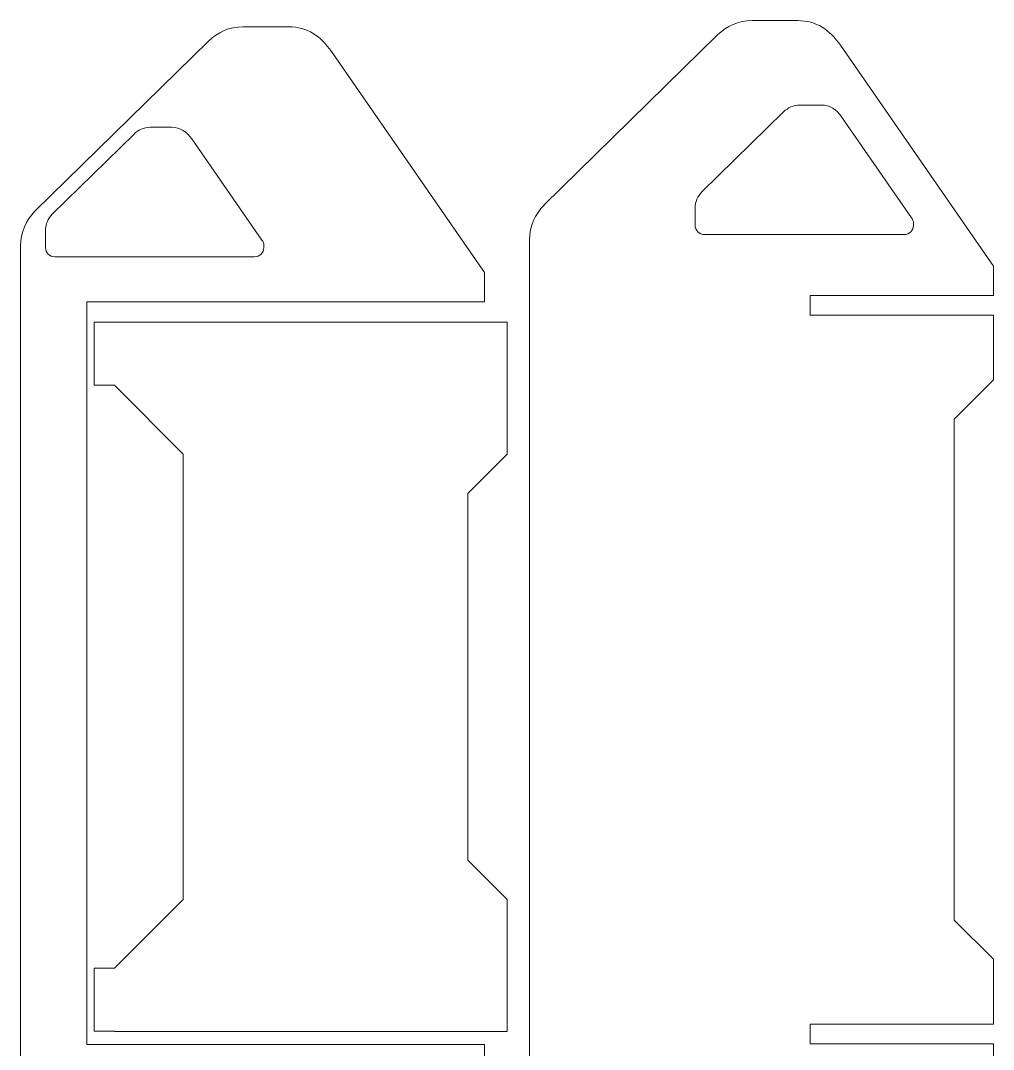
# Model space of a CAD drawing. Header units: inches. Extents: x -110 to 115, y -49 to 49.
# Drawn here: x 12.7 to 62.6, y -3.6 to 49.1 of the extents above; entities that cross this region are included whole.
import ezdxf

# ---------------------------------------------------------------- set-up
doc = ezdxf.new("R2010")
doc.units = ezdxf.units.IN
doc.header["$MEASUREMENT"] = 0
doc.layers.add('Livello 1', color=7, linetype='Continuous')

# ---------------------------------------------------------------- blocks, each defined once
blk = doc.blocks.new('block 3')
at = {"layer": 'Livello 1', "color": 250, "lineweight": 9}
blk.add_open_spline([(54.724, -16.101), (54.724, -16.101), (54.725, -16.101), (54.725, -16.101), (54.725, -16.101), (54.725, -16.101), (54.725, -16.101), (54.725, -16.101), (54.725, -16.101), (54.725, -16.101), (54.725, -16.101), (54.725, -16.101), (54.725, -16.101), (54.725, -16.101), (62.563, -4.789), (62.563, -4.789), (62.563, -4.789), (62.563, -4.789), (62.563, -4.789), (62.563, -4.789), (62.563, -4.789), (62.563, -4.789), (62.563, -4.789), (62.563, -4.789), (62.563, -4.789), (62.563, -4.789), (62.563, -3.285), (62.563, -3.285), (62.563, -3.285), (62.563, -3.285), (62.563, -3.285), (62.563, -3.285), (62.563, -3.285), (62.563, -3.285), (62.563, -3.285), (62.563, -3.285), (62.563, -3.285), (62.563, -3.285), (53.18, -3.285), (53.18, -3.285), (53.18, -3.285), (53.18, -3.285), (53.18, -3.285), (53.18, -3.285), (53.18, -3.285), (53.18, -3.285), (53.18, -3.285), (53.18, -3.285), (53.18, -3.285), (53.18, -3.285), (53.18, -2.284), (53.18, -2.284), (53.18, -2.284), (53.18, -2.284), (53.18, -2.284), (53.18, -2.284), (53.18, -2.284), (53.18, -2.284), (53.18, -2.284), (53.18, -2.284), (53.18, -2.284), (53.18, -2.284), (62.563, -2.284), (62.563, -2.284), (62.563, -2.284), (62.563, -2.284), (62.563, -2.284), (62.563, -2.284), (62.563, -2.284), (62.563, -2.284), (62.563, -2.284), (62.563, -2.284), (62.563, -2.284), (62.563, -2.284), (62.563, 1.038), (62.563, 1.038), (62.563, 1.038), (62.563, 1.038), (62.563, 1.038), (62.563, 1.038), (62.563, 1.038), (62.563, 1.038), (62.563, 1.038), (62.563, 1.038), (62.563, 1.038), (62.563, 1.038), (60.559, 3.043), (60.559, 3.043), (60.559, 3.043), (60.559, 3.043), (60.559, 3.043), (60.559, 3.043), (60.559, 3.043), (60.559, 3.043), (60.559, 3.043), (60.559, 3.043), (60.559, 3.043), (60.559, 3.043), (60.557, 3.038), (60.557, 3.038), (60.557, 3.038), (60.557, 3.038), (60.557, 3.038), (60.557, 3.038), (60.557, 3.038), (60.557, 3.038), (60.557, 3.038), (60.557, 3.038), (60.557, 3.038), (60.557, 3.038), (60.557, 28.702), (60.557, 28.702), (60.557, 28.702), (60.557, 28.702), (60.557, 28.702), (60.557, 28.702), (60.557, 28.702), (60.557, 28.702), (60.557, 28.702), (60.557, 28.702), (60.557, 28.702), (60.557, 28.702), (60.559, 28.697), (60.559, 28.697), (60.559, 28.697), (60.559, 28.697), (60.559, 28.697), (60.559, 28.697), (60.559, 28.697), (60.559, 28.697), (60.559, 28.697), (60.559, 28.697), (60.559, 28.697), (60.559, 28.697), (62.563, 30.702), (62.563, 30.702), (62.563, 30.702), (62.563, 30.702), (62.563, 30.702), (62.563, 30.702), (62.563, 30.702), (62.563, 30.702), (62.563, 30.702), (62.563, 30.702), (62.563, 30.702), (62.563, 30.702), (62.563, 34.014), (62.563, 34.014), (62.563, 34.014), (62.563, 34.014), (62.563, 34.014), (62.563, 34.014), (62.563, 34.014), (62.563, 34.014), (62.563, 34.014), (62.563, 34.014), (62.563, 34.014), (62.563, 34.014), (53.18, 34.014), (53.18, 34.014), (53.18, 34.014), (53.18, 34.014), (53.18, 34.014), (53.18, 34.014), (53.18, 34.014), (53.18, 34.014), (53.18, 34.014), (53.18, 34.014), (53.18, 34.014), (53.18, 34.014), (53.18, 35.015), (53.18, 35.015), (53.18, 35.015), (53.18, 35.015), (53.18, 35.015), (53.18, 35.015), (53.18, 35.015), (53.18, 35.015), (53.18, 35.015), (53.18, 35.015), (53.18, 35.015), (53.18, 35.015), (62.563, 35.015), (62.563, 35.015), (62.563, 35.015), (62.563, 35.015), (62.563, 35.015), (62.563, 35.015), (62.563, 35.015), (62.563, 35.015), (62.563, 35.015), (62.563, 35.015), (62.563, 35.015), (62.563, 35.015), (62.563, 36.519), (62.563, 36.519), (62.563, 36.519), (62.563, 36.519), (62.563, 36.519), (62.563, 36.519), (62.563, 36.519), (62.563, 36.519), (62.563, 36.519), (62.563, 36.519), (62.563, 36.519), (62.563, 36.519), (54.725, 47.831), (54.725, 47.831), (54.725, 47.831), (54.725, 47.831), (54.725, 47.831), (54.725, 47.831), (54.725, 47.831), (54.725, 47.831), (54.725, 47.831), (54.725, 47.831), (54.725, 47.831), (54.725, 47.831), (54.724, 47.83), (54.724, 47.83), (54.724, 47.83), (54.724, 47.83), (54.724, 47.83), (54.724, 47.83), (54.724, 47.83), (54.724, 47.83), (54.724, 47.83), (54.724, 47.83), (54.724, 47.83), (54.191, 48.619), (53.481, 49.096), (52.55, 49.096), (52.55, 49.096), (52.55, 49.096), (52.55, 49.096), (52.55, 49.096), (52.55, 49.096), (52.55, 49.096), (52.55, 49.096), (52.55, 49.096), (52.55, 49.096), (52.55, 49.096), (50.203, 49.096), (50.203, 49.096), (50.203, 49.096), (50.203, 49.096), (50.203, 49.096), (50.203, 49.096), (50.203, 49.096), (50.203, 49.096), (50.203, 49.096), (50.203, 49.096), (50.203, 49.096), (49.513, 49.096), (48.888, 48.816), (48.436, 48.364), (48.436, 48.364), (48.436, 48.364), (48.436, 48.364), (48.436, 48.364), (48.436, 48.364), (48.436, 48.364), (48.436, 48.364), (48.436, 48.364), (48.436, 48.364), (48.436, 48.364), (39.542, 39.651), (39.542, 39.651), (39.542, 39.651), (39.542, 39.651), (39.542, 39.651), (39.542, 39.651), (39.542, 39.651), (39.542, 39.651), (39.542, 39.651), (39.542, 39.651), (39.542, 39.651), (39.542, 39.651), (39.545, 39.649), (39.545, 39.649), (39.545, 39.649), (39.545, 39.649), (39.545, 39.649), (39.545, 39.649), (39.545, 39.649), (39.545, 39.649), (39.545, 39.649), (39.545, 39.649), (39.545, 39.649), (39.089, 39.196), (38.806, 38.569), (38.806, 37.876), (38.806, 37.876), (38.806, 37.876), (38.806, 37.876), (38.806, 37.876), (38.806, 37.876), (38.806, 37.876), (38.806, 37.876), (38.806, 37.876), (38.806, 37.876), (38.806, 37.876), (38.806, 36.519), (38.806, 36.519), (38.806, 36.519), (38.806, 36.519), (38.806, 36.519), (38.806, 36.519), (38.806, 36.519), (38.806, 36.519), (38.806, 36.519), (38.806, 36.519), (38.806, 36.519), (38.806, 36.519), (38.806, -4.789), (38.806, -4.789), (38.806, -4.789), (38.806, -4.789), (38.806, -4.789), (38.806, -4.789), (38.806, -4.789), (38.806, -4.789), (38.806, -4.789), (38.806, -4.789), (38.806, -4.789), (38.806, -4.789), (38.806, -6.146), (38.806, -6.146), (38.806, -6.146), (38.806, -6.146), (38.806, -6.146), (38.806, -6.146), (38.806, -6.146), (38.806, -6.146), (38.806, -6.146), (38.806, -6.146), (38.806, -6.146), (38.806, -6.839), (39.089, -7.467), (39.545, -7.92), (39.545, -7.92), (39.545, -7.92), (39.545, -7.92), (39.545, -7.92), (39.545, -7.92), (39.545, -7.92), (39.545, -7.92), (39.545, -7.92), (39.545, -7.92), (39.545, -7.92), (39.542, -7.922), (39.542, -7.922), (39.542, -7.922), (39.542, -7.922), (39.542, -7.922), (39.542, -7.922), (39.542, -7.922), (39.542, -7.922), (39.542, -7.922), (39.542, -7.922), (39.542, -7.922), (39.542, -7.922), (48.436, -16.634), (48.436, -16.634), (48.436, -16.634), (48.436, -16.634), (48.436, -16.634), (48.436, -16.634), (48.436, -16.634), (48.436, -16.634), (48.436, -16.634), (48.436, -16.634), (48.436, -16.634), (48.888, -17.087), (49.513, -17.367), (50.203, -17.367), (50.203, -17.367), (50.203, -17.367), (50.203, -17.367), (50.203, -17.367), (50.203, -17.367), (50.203, -17.367), (50.203, -17.367), (50.203, -17.367), (50.203, -17.367), (50.203, -17.367), (52.55, -17.367), (52.55, -17.367), (52.55, -17.367), (52.55, -17.367), (52.55, -17.367), (52.55, -17.367), (52.55, -17.367), (52.55, -17.367), (52.55, -17.367), (52.55, -17.367), (52.55, -17.367), (53.481, -17.367), (54.191, -16.889), (54.724, -16.101)], degree=3, knots=[0, 0, 0, 0, 1, 1, 1, 2, 2, 2, 3, 3, 3, 4, 4, 4, 5, 5, 5, 6, 6, 6, 7, 7, 7, 8, 8, 8, 9, 9, 9, 10, 10, 10, 11, 11, 11, 12, 12, 12, 13, 13, 13, 14, 14, 14, 15, 15, 15, 16, 16, 16, 17, 17, 17, 18, 18, 18, 19, 19, 19, 20, 20, 20, 21, 21, 21, 22, 22, 22, 23, 23, 23, 24, 24, 24, 25, 25, 25, 26, 26, 26, 27, 27, 27, 28, 28, 28, 29, 29, 29, 30, 30, 30, 31, 31, 31, 32, 32, 32, 33, 33, 33, 34, 34, 34, 35, 35, 35, 36, 36, 36, 37, 37, 37, 38, 38, 38, 39, 39, 39, 40, 40, 40, 41, 41, 41, 42, 42, 42, 43, 43, 43, 44, 44, 44, 45, 45, 45, 46, 46, 46, 47, 47, 47, 48, 48, 48, 49, 49, 49, 50, 50, 50, 51, 51, 51, 52, 52, 52, 53, 53, 53, 54, 54, 54, 55, 55, 55, 56, 56, 56, 57, 57, 57, 58, 58, 58, 59, 59, 59, 60, 60, 60, 61, 61, 61, 62, 62, 62, 63, 63, 63, 64, 64, 64, 65, 65, 65, 66, 66, 66, 67, 67, 67, 68, 68, 68, 69, 69, 69, 70, 70, 70, 71, 71, 71, 72, 72, 72, 73, 73, 73, 74, 74, 74, 75, 75, 75, 76, 76, 76, 77, 77, 77, 78, 78, 78, 79, 79, 79, 80, 80, 80, 81, 81, 81, 82, 82, 82, 83, 83, 83, 84, 84, 84, 85, 85, 85, 86, 86, 86, 87, 87, 87, 88, 88, 88, 89, 89, 89, 90, 90, 90, 91, 91, 91, 92, 92, 92, 93, 93, 93, 94, 94, 94, 95, 95, 95, 96, 96, 96, 97, 97, 97, 98, 98, 98, 99, 99, 99, 100, 100, 100, 101, 101, 101, 102, 102, 102, 103, 103, 103, 104, 104, 104, 105, 105, 105, 106, 106, 106, 107, 107, 107, 108, 108, 108, 109, 109, 109, 110, 110, 110, 111, 111, 111, 112, 112, 112, 113, 113, 113, 114, 114, 114, 115, 115, 115, 116, 116, 116, 117, 117, 117, 118, 118, 118, 119, 119, 119, 120, 120, 120, 121, 121, 121, 122, 122, 122, 123, 123, 123, 124, 124, 124, 125, 125, 125, 126, 126, 126, 127, 127, 127, 128, 128, 128, 129, 129, 129, 130, 130, 130, 131, 131, 131, 132, 132, 132, 133, 133, 133, 133], dxfattribs=at)
blk = doc.blocks.new('block 2')
at = {"layer": 'Livello 1'}
blk.add_blockref('block 3', (0, 0), dxfattribs=at)
blk = doc.blocks.new('block 5')
at = {"layer": 'Livello 1', "color": 250, "lineweight": 9}
blk.add_open_spline([(47.755, 38.141), (47.495, 38.141), (47.284, 38.352), (47.284, 38.612), (47.284, 38.612), (47.284, 38.612), (47.284, 38.612), (47.284, 38.612), (47.284, 38.612), (47.284, 38.612), (47.284, 38.612), (47.284, 38.612), (47.284, 38.612), (47.284, 38.612), (47.284, 39.488), (47.284, 39.488), (47.284, 39.488), (47.284, 39.488), (47.284, 39.488), (47.284, 39.488), (47.284, 39.488), (47.284, 39.488), (47.284, 39.488), (47.284, 39.488), (47.284, 39.488), (47.284, 39.814), (47.417, 40.11), (47.632, 40.323), (47.632, 40.323), (47.632, 40.323), (47.632, 40.323), (47.632, 40.323), (47.632, 40.323), (47.632, 40.323), (47.632, 40.323), (47.632, 40.323), (47.632, 40.323), (47.632, 40.323), (47.631, 40.324), (47.631, 40.324), (47.631, 40.324), (47.631, 40.324), (47.631, 40.324), (47.631, 40.324), (47.631, 40.324), (47.631, 40.324), (47.631, 40.324), (47.631, 40.324), (47.631, 40.324), (47.631, 40.324), (51.817, 44.425), (51.817, 44.425), (51.817, 44.425), (51.817, 44.425), (51.817, 44.425), (51.817, 44.425), (51.817, 44.425), (51.817, 44.425), (51.817, 44.425), (51.817, 44.425), (51.817, 44.425), (52.03, 44.638), (52.324, 44.77), (52.649, 44.77), (52.649, 44.77), (52.649, 44.77), (52.649, 44.77), (52.649, 44.77), (52.649, 44.77), (52.649, 44.77), (52.649, 44.77), (52.649, 44.77), (52.649, 44.77), (52.649, 44.77), (53.753, 44.77), (53.753, 44.77), (53.753, 44.77), (53.753, 44.77), (53.753, 44.77), (53.753, 44.77), (53.753, 44.77), (53.753, 44.77), (53.753, 44.77), (53.753, 44.77), (53.753, 44.77), (54.192, 44.77), (54.526, 44.545), (54.777, 44.174), (54.777, 44.174), (54.777, 44.174), (54.777, 44.174), (54.777, 44.174), (54.777, 44.174), (54.777, 44.174), (54.777, 44.174), (54.777, 44.174), (54.777, 44.174), (54.777, 44.174), (54.777, 44.174), (54.777, 44.174), (54.777, 44.174), (54.777, 44.174), (54.777, 44.174), (54.777, 44.174), (54.777, 44.174), (54.777, 44.174), (54.777, 44.174), (54.777, 44.174), (54.777, 44.174), (54.777, 44.174), (58.37, 38.998), (58.37, 38.998), (58.37, 38.998), (58.37, 38.998), (58.37, 38.998), (58.37, 38.998), (58.37, 38.998), (58.37, 38.998), (58.37, 38.998), (58.37, 38.998), (58.37, 38.998), (58.431, 38.919), (58.467, 38.82), (58.467, 38.712), (58.467, 38.712), (58.467, 38.712), (58.467, 38.712), (58.467, 38.712), (58.467, 38.712), (58.467, 38.712), (58.467, 38.712), (58.467, 38.712), (58.467, 38.712), (58.467, 38.712), (58.467, 38.612), (58.467, 38.612), (58.467, 38.612), (58.467, 38.612), (58.467, 38.612), (58.467, 38.612), (58.467, 38.612), (58.467, 38.612), (58.467, 38.612), (58.467, 38.612), (58.467, 38.612), (58.467, 38.352), (58.256, 38.141), (57.996, 38.141), (57.996, 38.141), (57.996, 38.141), (57.996, 38.141), (57.996, 38.141), (57.996, 38.141), (57.996, 38.141), (57.996, 38.141), (57.996, 38.141), (57.996, 38.141), (57.996, 38.141), (47.755, 38.141), (47.755, 38.141)], degree=3, knots=[0, 0, 0, 0, 1, 1, 1, 2, 2, 2, 3, 3, 3, 4, 4, 4, 5, 5, 5, 6, 6, 6, 7, 7, 7, 8, 8, 8, 9, 9, 9, 10, 10, 10, 11, 11, 11, 12, 12, 12, 13, 13, 13, 14, 14, 14, 15, 15, 15, 16, 16, 16, 17, 17, 17, 18, 18, 18, 19, 19, 19, 20, 20, 20, 21, 21, 21, 22, 22, 22, 23, 23, 23, 24, 24, 24, 25, 25, 25, 26, 26, 26, 27, 27, 27, 28, 28, 28, 29, 29, 29, 30, 30, 30, 31, 31, 31, 32, 32, 32, 33, 33, 33, 34, 34, 34, 35, 35, 35, 36, 36, 36, 37, 37, 37, 38, 38, 38, 39, 39, 39, 40, 40, 40, 41, 41, 41, 42, 42, 42, 43, 43, 43, 44, 44, 44, 45, 45, 45, 46, 46, 46, 47, 47, 47, 48, 48, 48, 49, 49, 49, 50, 50, 50, 51, 51, 51, 52, 52, 52, 53, 53, 53, 53], dxfattribs=at)
blk = doc.blocks.new('block 4')
at = {"layer": 'Livello 1'}
blk.add_blockref('block 5', (0, 0), dxfattribs=at)
blk = doc.blocks.new('block 9')
at = {"layer": 'Livello 1', "color": 250, "lineweight": 9}
blk.add_open_spline([(28.65, -16.135), (28.65, -16.135), (28.651, -16.135), (28.651, -16.135), (28.651, -16.135), (28.651, -16.135), (28.651, -16.135), (28.651, -16.135), (28.651, -16.135), (28.651, -16.135), (28.651, -16.135), (28.651, -16.135), (28.651, -16.135), (28.651, -16.135), (36.489, -4.823), (36.489, -4.823), (36.489, -4.823), (36.489, -4.823), (36.489, -4.823), (36.489, -4.823), (36.489, -4.823), (36.489, -4.823), (36.489, -4.823), (36.489, -4.823), (36.489, -4.823), (36.489, -4.823), (36.489, -3.319), (36.489, -3.319), (36.489, -3.319), (36.489, -3.319), (36.489, -3.319), (36.489, -3.319), (36.489, -3.319), (36.489, -3.319), (36.489, -3.319), (36.489, -3.319), (36.489, -3.319), (36.489, -3.319), (16.131, -3.319), (16.131, -3.319), (16.131, -3.319), (16.131, -3.319), (16.131, -3.319), (16.131, -3.319), (16.131, 34.697), (16.131, 34.697), (16.131, 34.697), (16.131, 34.697), (16.131, 34.697), (16.131, 34.697), (20.963, 34.697), (20.963, 34.697), (20.963, 34.697), (20.963, 34.697), (20.963, 34.697), (20.963, 34.697), (36.489, 34.697), (36.489, 34.697), (36.489, 34.697), (36.489, 34.697), (36.489, 34.697), (36.489, 34.697), (36.489, 34.697), (36.489, 34.697), (36.489, 34.697), (36.489, 34.697), (36.489, 34.697), (36.489, 34.697), (36.489, 36.201), (36.489, 36.201), (36.489, 36.201), (36.489, 36.201), (36.489, 36.201), (36.489, 36.201), (36.489, 36.201), (36.489, 36.201), (36.489, 36.201), (36.489, 36.201), (36.489, 36.201), (36.489, 36.201), (28.651, 47.513), (28.651, 47.513), (28.651, 47.513), (28.651, 47.513), (28.651, 47.513), (28.651, 47.513), (28.651, 47.513), (28.651, 47.513), (28.651, 47.513), (28.651, 47.513), (28.651, 47.513), (28.651, 47.513), (28.65, 47.513), (28.65, 47.513), (28.65, 47.513), (28.65, 47.513), (28.65, 47.513), (28.65, 47.513), (28.65, 47.513), (28.65, 47.513), (28.65, 47.513), (28.65, 47.513), (28.65, 47.513), (28.117, 48.301), (27.407, 48.779), (26.475, 48.779), (26.475, 48.779), (26.475, 48.779), (26.475, 48.779), (26.475, 48.779), (26.475, 48.779), (26.475, 48.779), (26.475, 48.779), (26.475, 48.779), (26.475, 48.779), (26.475, 48.779), (24.129, 48.779), (24.129, 48.779), (24.129, 48.779), (24.129, 48.779), (24.129, 48.779), (24.129, 48.779), (24.129, 48.779), (24.129, 48.779), (24.129, 48.779), (24.129, 48.779), (24.129, 48.779), (23.439, 48.779), (22.814, 48.499), (22.362, 48.046), (22.362, 48.046), (22.362, 48.046), (22.362, 48.046), (22.362, 48.046), (22.362, 48.046), (22.362, 48.046), (22.362, 48.046), (22.362, 48.046), (22.362, 48.046), (22.362, 48.046), (13.468, 39.334), (13.468, 39.334), (13.468, 39.334), (13.468, 39.334), (13.468, 39.334), (13.468, 39.334), (13.468, 39.334), (13.468, 39.334), (13.468, 39.334), (13.468, 39.334), (13.468, 39.334), (13.468, 39.334), (13.47, 39.332), (13.47, 39.332), (13.47, 39.332), (13.47, 39.332), (13.47, 39.332), (13.47, 39.332), (13.47, 39.332), (13.47, 39.332), (13.47, 39.332), (13.47, 39.332), (13.47, 39.332), (13.015, 38.879), (12.732, 38.251), (12.732, 37.558), (12.732, 37.558), (12.732, 37.558), (12.732, 37.558), (12.732, 37.558), (12.732, 37.558), (12.732, 37.558), (12.732, 37.558), (12.732, 37.558), (12.732, 37.558), (12.732, 37.558), (12.732, 36.201), (12.732, 36.201), (12.732, 36.201), (12.732, 36.201), (12.732, 36.201), (12.732, 36.201), (12.732, 36.201), (12.732, 36.201), (12.732, 36.201), (12.732, 36.201), (12.732, 36.201), (12.732, 36.201), (12.732, -4.823), (12.732, -4.823), (12.732, -4.823), (12.732, -4.823), (12.732, -4.823), (12.732, -4.823), (12.732, -4.823), (12.732, -4.823), (12.732, -4.823), (12.732, -4.823), (12.732, -4.823), (12.732, -4.823), (12.732, -6.18), (12.732, -6.18), (12.732, -6.18), (12.732, -6.18), (12.732, -6.18), (12.732, -6.18), (12.732, -6.18), (12.732, -6.18), (12.732, -6.18), (12.732, -6.18), (12.732, -6.18), (12.732, -6.873), (13.015, -7.5), (13.47, -7.953), (13.47, -7.953), (13.47, -7.953), (13.47, -7.953), (13.47, -7.953), (13.47, -7.953), (13.47, -7.953), (13.47, -7.953), (13.47, -7.953), (13.47, -7.953), (13.47, -7.953), (13.468, -7.956), (13.468, -7.956), (13.468, -7.956), (13.468, -7.956), (13.468, -7.956), (13.468, -7.956), (13.468, -7.956), (13.468, -7.956), (13.468, -7.956), (13.468, -7.956), (13.468, -7.956), (13.468, -7.956), (22.362, -16.668), (22.362, -16.668), (22.362, -16.668), (22.362, -16.668), (22.362, -16.668), (22.362, -16.668), (22.362, -16.668), (22.362, -16.668), (22.362, -16.668), (22.362, -16.668), (22.362, -16.668), (22.814, -17.12), (23.439, -17.4), (24.129, -17.4), (24.129, -17.4), (24.129, -17.4), (24.129, -17.4), (24.129, -17.4), (24.129, -17.4), (24.129, -17.4), (24.129, -17.4), (24.129, -17.4), (24.129, -17.4), (24.129, -17.4), (26.475, -17.4), (26.475, -17.4), (26.475, -17.4), (26.475, -17.4), (26.475, -17.4), (26.475, -17.4), (26.475, -17.4), (26.475, -17.4), (26.475, -17.4), (26.475, -17.4), (26.475, -17.4), (27.407, -17.4), (28.117, -16.923), (28.65, -16.135)], degree=3, knots=[0, 0, 0, 0, 1, 1, 1, 2, 2, 2, 3, 3, 3, 4, 4, 4, 5, 5, 5, 6, 6, 6, 7, 7, 7, 8, 8, 8, 9, 9, 9, 10, 10, 10, 11, 11, 11, 12, 12, 12, 13, 13, 13, 14, 14, 14, 15, 15, 15, 16, 16, 16, 17, 17, 17, 18, 18, 18, 19, 19, 19, 20, 20, 20, 21, 21, 21, 22, 22, 22, 23, 23, 23, 24, 24, 24, 25, 25, 25, 26, 26, 26, 27, 27, 27, 28, 28, 28, 29, 29, 29, 30, 30, 30, 31, 31, 31, 32, 32, 32, 33, 33, 33, 34, 34, 34, 35, 35, 35, 36, 36, 36, 37, 37, 37, 38, 38, 38, 39, 39, 39, 40, 40, 40, 41, 41, 41, 42, 42, 42, 43, 43, 43, 44, 44, 44, 45, 45, 45, 46, 46, 46, 47, 47, 47, 48, 48, 48, 49, 49, 49, 50, 50, 50, 51, 51, 51, 52, 52, 52, 53, 53, 53, 54, 54, 54, 55, 55, 55, 56, 56, 56, 57, 57, 57, 58, 58, 58, 59, 59, 59, 60, 60, 60, 61, 61, 61, 62, 62, 62, 63, 63, 63, 64, 64, 64, 65, 65, 65, 66, 66, 66, 67, 67, 67, 68, 68, 68, 69, 69, 69, 70, 70, 70, 71, 71, 71, 72, 72, 72, 73, 73, 73, 74, 74, 74, 75, 75, 75, 76, 76, 76, 77, 77, 77, 78, 78, 78, 79, 79, 79, 80, 80, 80, 81, 81, 81, 82, 82, 82, 83, 83, 83, 84, 84, 84, 85, 85, 85, 86, 86, 86, 87, 87, 87, 88, 88, 88, 89, 89, 89, 90, 90, 90, 91, 91, 91, 91], dxfattribs=at)
blk = doc.blocks.new('block 8')
at = {"layer": 'Livello 1'}
blk.add_blockref('block 9', (0, 0), dxfattribs=at)
blk = doc.blocks.new('block 11')
at = {"layer": 'Livello 1', "color": 250, "lineweight": 9}
blk.add_open_spline([(14.481, 37.004), (14.221, 37.004), (14.011, 37.215), (14.011, 37.475), (14.011, 37.475), (14.011, 37.475), (14.011, 37.475), (14.011, 37.475), (14.011, 37.475), (14.011, 37.475), (14.011, 37.475), (14.011, 37.475), (14.011, 37.475), (14.011, 37.475), (14.011, 38.351), (14.011, 38.351), (14.011, 38.351), (14.011, 38.351), (14.011, 38.351), (14.011, 38.351), (14.011, 38.351), (14.011, 38.351), (14.011, 38.351), (14.011, 38.351), (14.011, 38.351), (14.011, 38.677), (14.144, 38.972), (14.358, 39.185), (14.358, 39.185), (14.358, 39.185), (14.358, 39.185), (14.358, 39.185), (14.358, 39.185), (14.358, 39.185), (14.358, 39.185), (14.358, 39.185), (14.358, 39.185), (14.358, 39.185), (14.357, 39.186), (14.357, 39.186), (14.357, 39.186), (14.357, 39.186), (14.357, 39.186), (14.357, 39.186), (14.357, 39.186), (14.357, 39.186), (14.357, 39.186), (14.357, 39.186), (14.357, 39.186), (14.357, 39.186), (18.543, 43.288), (18.543, 43.288), (18.543, 43.288), (18.543, 43.288), (18.543, 43.288), (18.543, 43.288), (18.543, 43.288), (18.543, 43.288), (18.543, 43.288), (18.543, 43.288), (18.543, 43.288), (18.756, 43.501), (19.051, 43.632), (19.376, 43.632), (19.376, 43.632), (19.376, 43.632), (19.376, 43.632), (19.376, 43.632), (19.376, 43.632), (19.376, 43.632), (19.376, 43.632), (19.376, 43.632), (19.376, 43.632), (19.376, 43.632), (20.48, 43.632), (20.48, 43.632), (20.48, 43.632), (20.48, 43.632), (20.48, 43.632), (20.48, 43.632), (20.48, 43.632), (20.48, 43.632), (20.48, 43.632), (20.48, 43.632), (20.48, 43.632), (20.919, 43.632), (21.252, 43.408), (21.503, 43.036), (21.503, 43.036), (21.503, 43.036), (21.503, 43.036), (21.503, 43.036), (21.503, 43.036), (21.503, 43.036), (21.503, 43.036), (21.503, 43.036), (21.503, 43.036), (21.503, 43.036), (21.504, 43.037), (21.504, 43.037), (21.504, 43.037), (21.504, 43.037), (21.504, 43.037), (21.504, 43.037), (21.504, 43.037), (21.504, 43.037), (21.504, 43.037), (21.504, 43.037), (21.504, 43.037), (21.504, 43.037), (25.097, 37.861), (25.097, 37.861), (25.097, 37.861), (25.097, 37.861), (25.097, 37.861), (25.097, 37.861), (25.097, 37.861), (25.097, 37.861), (25.097, 37.861), (25.097, 37.861), (25.097, 37.861), (25.157, 37.781), (25.193, 37.682), (25.193, 37.575), (25.193, 37.575), (25.193, 37.575), (25.193, 37.575), (25.193, 37.575), (25.193, 37.575), (25.193, 37.575), (25.193, 37.575), (25.193, 37.575), (25.193, 37.575), (25.193, 37.575), (25.193, 37.475), (25.193, 37.475), (25.193, 37.475), (25.193, 37.475), (25.193, 37.475), (25.193, 37.475), (25.193, 37.475), (25.193, 37.475), (25.193, 37.475), (25.193, 37.475), (25.193, 37.475), (25.193, 37.215), (24.983, 37.004), (24.723, 37.004), (24.723, 37.004), (24.723, 37.004), (24.723, 37.004), (24.723, 37.004), (24.723, 37.004), (24.723, 37.004), (24.723, 37.004), (24.723, 37.004), (24.723, 37.004), (24.723, 37.004), (14.481, 37.004), (14.481, 37.004)], degree=3, knots=[0, 0, 0, 0, 1, 1, 1, 2, 2, 2, 3, 3, 3, 4, 4, 4, 5, 5, 5, 6, 6, 6, 7, 7, 7, 8, 8, 8, 9, 9, 9, 10, 10, 10, 11, 11, 11, 12, 12, 12, 13, 13, 13, 14, 14, 14, 15, 15, 15, 16, 16, 16, 17, 17, 17, 18, 18, 18, 19, 19, 19, 20, 20, 20, 21, 21, 21, 22, 22, 22, 23, 23, 23, 24, 24, 24, 25, 25, 25, 26, 26, 26, 27, 27, 27, 28, 28, 28, 29, 29, 29, 30, 30, 30, 31, 31, 31, 32, 32, 32, 33, 33, 33, 34, 34, 34, 35, 35, 35, 36, 36, 36, 37, 37, 37, 38, 38, 38, 39, 39, 39, 40, 40, 40, 41, 41, 41, 42, 42, 42, 43, 43, 43, 44, 44, 44, 45, 45, 45, 46, 46, 46, 47, 47, 47, 48, 48, 48, 49, 49, 49, 50, 50, 50, 51, 51, 51, 52, 52, 52, 53, 53, 53, 53], dxfattribs=at)
blk = doc.blocks.new('block 10')
at = {"layer": 'Livello 1'}
blk.add_blockref('block 11', (0, 0), dxfattribs=at)
blk = doc.blocks.new('block 15')
at = {"layer": 'Livello 1', "color": 250, "lineweight": 9}
blk.add_lwpolyline([(37.654, 4.102), (35.639, 6.118), (35.637, 6.113), (35.637, 24.89), (35.639, 24.885), (37.654, 26.901), (37.654, 33.654), (17.542, 33.654), (16.51, 33.654), (16.51, 30.428), (17.542, 30.428), (17.542, 30.426), (21.067, 26.901), (21.067, 4.102), (17.542, 0.577), (17.542, 0.579), (16.51, 0.579), (16.51, -2.647), (17.542, -2.647), (17.542, -2.651), (37.654, -2.651), (37.654, 4.102)], dxfattribs=at)
blk = doc.blocks.new('block 14')
at = {"layer": 'Livello 1'}
blk.add_blockref('block 15', (0, 0), dxfattribs=at)

msp = doc.modelspace()

# ---------------------------------------------------------------- block references
at = {"layer": 'Livello 1'}
for name in ['block 2', 'block 8', 'block 4', 'block 10', 'block 14']:
    msp.add_blockref(name, (0, 0), dxfattribs=at)

doc.saveas('drawing.dxf')
